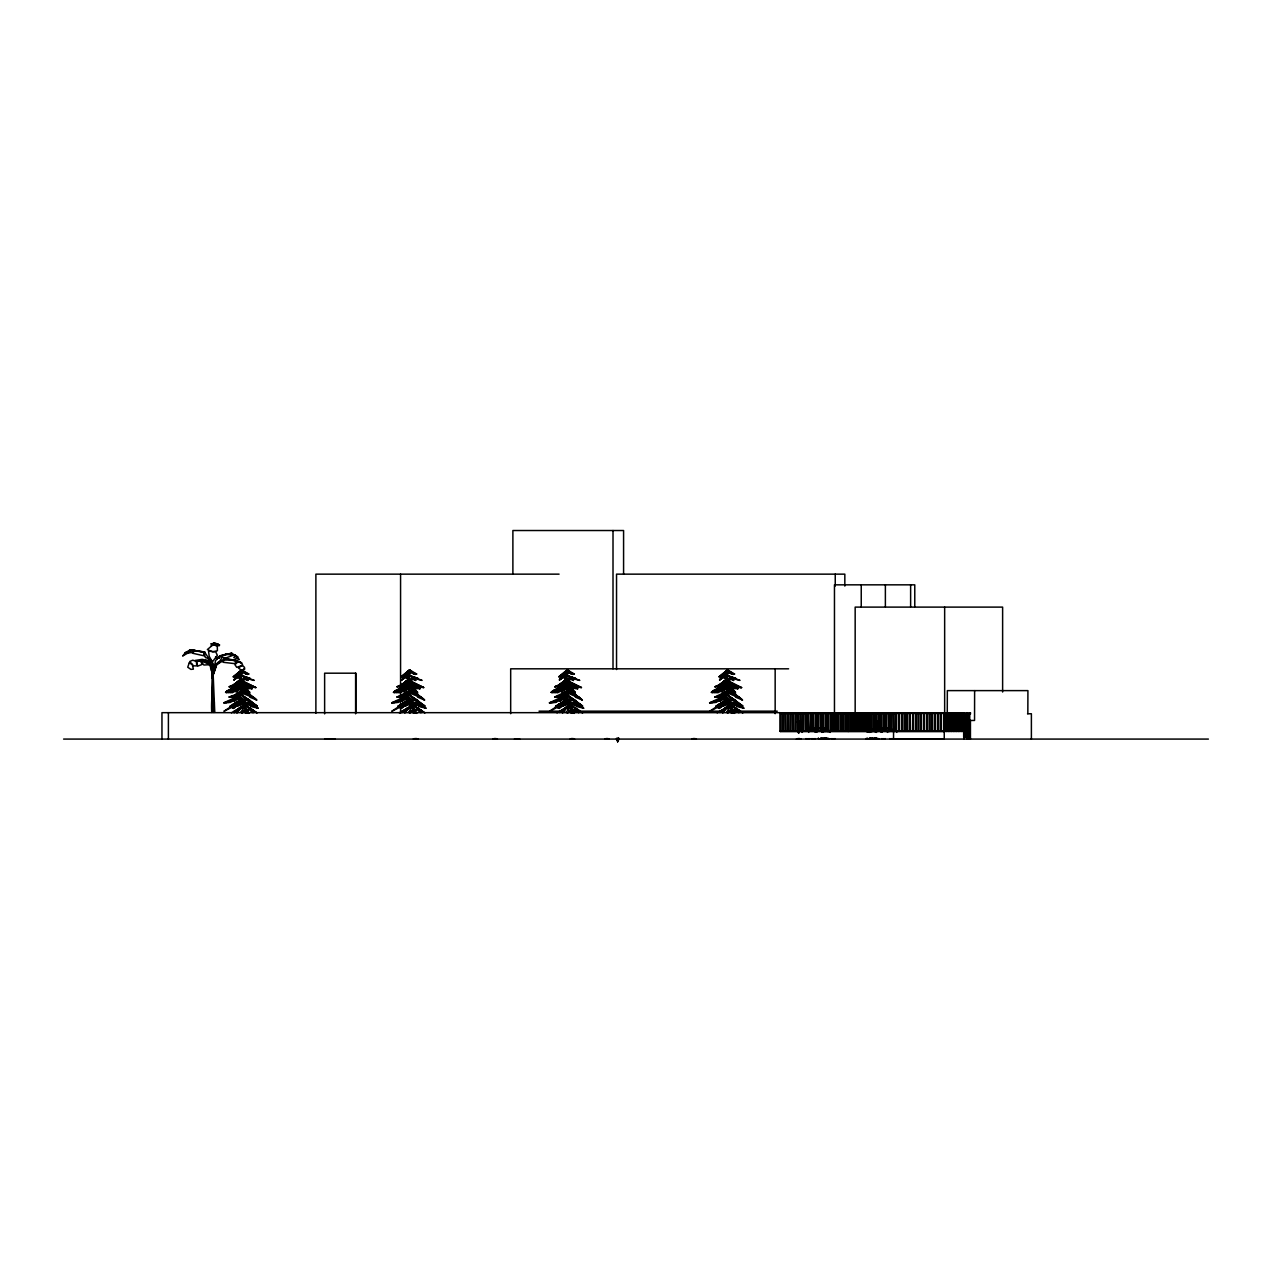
<?xml version="1.0" encoding="UTF-8"?>
<svg xmlns="http://www.w3.org/2000/svg" width="1272" height="1272" viewBox="0 0 1272 1272"><rect width="100%" height="100%" fill="white"/><g stroke="black" fill="none" stroke-linecap="round" stroke-linejoin="round"><path stroke-width="1.5" d="M211.772 712.4C210.214 692.795 218.291 668.993 204.665 652.457L190.164 649.865L184.933 653.124L193.074 650.278L190.164 649.865L186.109 653.156L191.595 652.568L195.014 650.246L192.454 653.204L204.013 655.811L203.584 651.948L190.164 649.865L205.03 652.043L203.584 651.948L205.444 657.624C213.839 658.514 207.781 670.487 213.06 672.141L214.777 712.4M947.274 713.004L947.338 690.617L1027.919 690.617L1027.84 713.751M974.622 690.617L974.543 720.461L962.84 720.461M211.74 712.4L212.138 672.141M239.915 684.845L240.662 684.034L243.381 687.103L243.397 684.622M407.787 684.845L408.535 684.034L411.253 687.103L411.269 684.622M565.499 684.845L566.247 684.034L568.966 687.103L568.982 684.622M725.708 684.845L726.455 684.034L729.158 687.103L729.19 684.622M212.217 674.112L212.345 661.869L209.228 656.352L208.529 651.105L215.763 651.932L217.353 655.35L212.376 661.885M617.922 738.396L617.747 741.481L616.666 738.809M242.03 685.56L242.125 683.096M409.886 685.56L409.997 683.096M567.614 685.56L567.725 683.096M727.807 685.56L727.918 683.096M242.65 671.33L242.698 670.503M410.522 671.33L410.554 670.503M568.25 671.33L568.282 670.503M728.443 671.33L728.474 670.503M237.816 704.1L237.991 705.006L240.901 704.72L241.966 702.732L243.175 703.607L243.318 700.538L241.139 698.249M405.689 704.1L405.863 705.006L408.757 704.72L409.838 702.732L411.031 703.607L411.19 700.538L408.996 698.249M563.417 704.1L563.576 705.006L566.485 704.72L567.551 702.732L568.759 703.607L568.902 700.538L566.724 698.249M723.609 704.1L723.768 705.006L726.678 704.72L727.743 702.732L728.951 703.607L729.095 700.538L726.916 698.249M244.653 673.111L241.426 669.819L248.771 674.001L245.464 673.333L245.909 674.144L242.237 670.821M412.526 673.111L409.298 669.819L416.644 674.001L413.336 673.333L413.782 674.144L409.902 670.137M570.238 673.111L567.01 669.819L574.372 674.001L571.048 673.333L571.494 674.144L567.63 670.137M618.272 738.65L617.747 741.481L617.079 738.396L617.747 741.481L619.082 738.746A6.948 4.277 40.5 0 1 619.226 739.239A6.948 4.277 40.5 0 1 618.908 738.778L617.747 741.481L616.666 738.444M617.89 738.857L617.747 741.481L618.287 738.396M617.826 739.875L617.747 741.481L618.733 738.396L617.747 741.481L617.349 740.081M617.826 740.876L617.413 738.396L617.62 739.748M213.648 644.236L207.352 649.579L212.663 651.805L217.401 650.723L217.305 646.605L213.648 644.236L214.03 642.996L218.18 644.061L210.786 643.95L214.221 643.187L213.569 644.856L211.184 645.683L214.03 642.996L219.515 644.984L219.038 645.858L213.648 644.236L219.515 644.984M827.722 731.48L827.913 730.08M618.113 739.875L618.526 738.396L617.747 741.481L617.651 739.891M213.012 674.462L214.491 665.59L218.371 662.108M617.906 740.622L617.747 741.481L618.86 738.396M802.091 732.402L802.012 731.241M720.97 705.117L718.378 708.091L722.432 704.958L722.13 706.437L718.378 708.091L720.254 704.147L722.273 703.623M240.313 689.201L236.195 691.857L235.956 690.966L232.188 692.588L225.987 692.493L241.569 686.451L240.837 690.044L240.805 686.975M408.185 689.201L404.051 691.857L403.828 690.966L400.06 692.588L393.859 692.493L409.441 686.451L408.71 690.044L408.678 686.975M565.897 689.201L561.779 691.857L561.556 690.966L557.788 692.588L551.571 692.493L567.153 686.451L566.422 690.044L566.39 686.975M726.105 689.201L721.971 691.857L721.749 690.966L717.98 692.588L711.779 692.493L727.346 686.451L726.614 690.044L726.582 686.975M214.443 665.781L210.5 659.866M236.195 676.736L236.513 675.432M404.067 676.736L404.369 675.432M561.779 676.736L562.097 675.432M721.987 676.736L722.289 675.432M887.411 732.402L887.951 731.241M877.823 727.791L877.823 721.59M241.569 675.512L250.171 678.453L241.569 675.512L246.609 678.485L246.243 679.82L244.176 678.342L243.35 679.248M409.441 675.512L418.043 678.453L409.441 675.512L414.481 678.485L414.115 679.82L412.048 678.342L411.222 679.248M572.193 678.485L579.793 680.409L567.169 675.512L575.755 678.453L571.557 677.133L571.828 679.82L569.761 678.342L568.934 679.248M732.386 678.485L740.002 680.409L727.361 675.512L735.963 678.453L731.75 677.133L732.036 679.82L729.969 678.342L729.126 679.248M815.924 727.966L816.386 730.843M881.369 730.843L881.321 727.87L872.846 729.444M881.289 730.843L882.021 728.172L882.8 728.856A1.94 1.288 -62.7 0 1 882.895 730.748L882.116 732.227M239.899 683.128L236.083 688.406L238.007 686.991L238.341 687.834M407.771 683.128L403.94 688.406L405.879 686.991L406.213 687.834M408.423 680.854L408.678 679.995L423.719 687.564L419.283 687.071L415.547 685.083L415.928 685.958L408.678 679.995L411.428 683.7L411.285 682.889M565.499 683.128L561.668 688.406L567.042 684.479M566.135 680.854L566.406 679.995L581.447 687.564L576.995 687.071L573.259 685.083L573.64 685.958L566.406 679.995L569.156 683.7L569.013 682.889M725.692 683.128L721.86 688.406L727.25 684.479M726.344 680.854L726.598 679.995L741.64 687.564L737.188 687.071L733.451 685.083L733.849 685.958L727.473 680.6M233.428 686.832L233.889 685.274M401.3 686.832L401.745 685.274M559.028 686.832L559.473 685.274M719.221 686.832L719.666 685.274M877.457 731.114L878.491 727.95M876.424 732.402L877.998 727.966M238.246 690.521L239.041 688.168M406.118 690.521L406.913 688.168M563.846 690.521L564.641 688.168M724.038 690.521L724.833 688.168M815.273 728.125L816.513 727.966M236.195 691.857L237.085 689.488M404.051 691.857L404.957 689.488M561.779 691.857L562.685 689.488M721.971 691.857L722.878 689.488M235.034 676.752L235.352 675.909M402.89 676.752L403.224 675.909M560.618 676.752L560.936 675.909M720.811 676.752L721.145 675.909M896.649 731.241L896.712 732.402M239.502 701.747L241.124 697.644L244.701 701.349L243.318 700.538M407.374 701.747L408.996 697.644L412.573 701.349L411.19 700.538M565.086 701.747L566.724 697.644L570.285 701.349L568.902 700.538M725.279 701.747L725.771 700.522M239.215 697.899L239.549 698.805L241.139 694.687L223.824 702.844L230.137 702.414L234.366 700.268L234.382 701.254L239.215 697.899L240.233 695.339M407.088 697.899L407.422 698.805L409.012 694.687L391.697 702.844L398.009 702.414L402.238 700.268L402.254 701.254L407.088 697.899L408.105 695.339M564.816 697.899L565.134 698.805L566.724 694.687L549.425 702.844L555.721 702.414L559.95 700.268L559.982 701.254L564.816 697.899L565.833 695.339M725.008 697.899L725.342 698.805L726.916 694.687L709.617 702.844L715.929 702.414L720.159 700.268L720.175 701.254L725.008 697.899L726.026 695.339M232.188 692.588L232.871 690.998M400.06 692.588L400.744 690.998M557.788 692.588L558.472 690.998M717.98 692.588L718.664 690.998M876.074 731.193L877.505 727.966M799.15 724.436L799.532 723.657L797.957 723.657L799.15 724.436L799.436 721.59M877.775 724.436L878.109 721.59M233.396 697.088L241.489 690.982L242.729 694.576L240.996 691.507M401.268 697.088L401.825 695.832M558.98 697.088L564.482 692.62M719.173 697.088L724.674 692.62M231.727 686.816L232.204 685.815M233.523 706.469L234.62 704.163L241.044 699.473L237.928 706.278L236.926 705.165L233.794 708.472L233.523 706.469L223.92 711.287L234.62 704.163M399.599 686.816L400.076 685.815M401.396 706.469L402.493 704.163L408.916 699.473L405.8 706.278L404.798 705.165L401.666 708.472L401.396 706.469L391.792 711.287L402.493 704.163M557.327 686.816L557.804 685.815M559.108 706.469L560.221 704.163L566.628 699.473L563.512 706.278L562.526 705.165L559.394 708.472L559.108 706.469L549.52 711.287L560.221 704.163M717.519 686.816L717.996 685.815M719.316 706.469L720.413 704.163L726.837 699.473L723.72 706.278L722.719 705.165L719.586 708.472L719.316 706.469L709.712 711.287L720.413 704.163M404.353 703.623L402.334 704.147L400.457 708.091L404.21 706.437L404.512 704.958L408.694 701.794L407.612 705.07L407.358 704.306L404.814 706.278L404.512 704.958L400.457 708.091L403.049 705.117M562.065 703.623L560.062 704.147L558.17 708.091L561.938 706.437L562.224 704.958L566.422 701.794L565.325 705.07L565.086 704.306L562.526 706.278L562.224 704.958L558.17 708.091L560.777 705.117M238.945 683.605L237.641 686.244L239.549 684.416L236.083 688.406M406.817 683.605L405.498 686.244L407.406 684.416L403.94 688.406M564.53 683.605L563.226 686.244L565.134 684.416L561.668 688.406M731.464 679.089L727.473 681.617L727.346 678.262L725.342 679.184L725.597 677.42L724.356 677.96L727.679 675.432L733.642 680.472L727.679 675.432L726.28 680.011L727.234 682.571L724.77 685.878L723.975 684.797L723.418 686.244L725.326 684.416L721.86 688.406M236.799 699.568L239.804 695.418M404.671 699.568L407.676 695.418M562.399 699.568L563.75 696.833M722.591 699.568L723.959 696.833M243.779 677.69L241.696 681.617L240.488 680.011L241.903 675.432L247.865 680.472L241.903 675.432L238.564 677.96L239.804 677.42L239.549 679.184L241.553 678.262L241.696 681.617L245.671 679.089M411.651 677.69L409.568 681.617L408.36 680.011L409.759 675.432L415.721 680.472L409.759 675.432L406.436 677.96L407.676 677.42L407.422 679.184L409.425 678.262L409.568 681.617L413.543 679.089M569.379 677.69L567.28 681.617L566.088 680.011L567.487 675.432L573.449 680.472L567.487 675.432L564.164 677.96L565.404 677.42L565.15 679.184L567.137 678.262L567.28 681.617L571.255 679.089M729.572 677.69L727.473 681.617L726.28 680.011M234.382 701.254L235.861 698.503M402.254 701.254L403.733 698.503M559.982 701.254L561.445 698.503M720.175 701.254L721.637 698.503M241.775 687.77L242.427 686.61M409.632 687.77L410.3 686.61M567.36 687.77L568.012 686.61M727.552 687.77L728.204 686.61M243.381 687.103L243.89 686.228L246.641 688.216L252.126 688.708L241.346 681.808L242.857 682.969M411.253 687.103L411.746 686.228L414.513 688.216L419.998 688.708L409.218 681.808L410.729 682.969M568.966 687.103L569.474 686.228L572.225 688.216L577.711 688.708L566.93 681.808L568.441 682.969M729.158 687.103L729.667 686.228L732.433 688.216L737.903 688.708L727.123 681.808L728.633 682.969M230.137 702.414L231.202 700.554M398.009 702.414L399.074 700.554M555.721 702.414L556.802 700.554M715.929 702.414L716.995 700.554M241.728 673.063L242.459 673.922L241.394 670.233L233.237 676.784L237.578 676.72L239.486 674.971L240.026 675.877L241.728 673.063L241.092 670.773M409.584 673.063L410.315 673.922L409.266 670.233L401.109 676.784L405.45 676.72L407.342 674.971L407.899 675.877L409.584 673.063L408.964 670.773M567.312 673.063L568.043 673.922L566.978 670.233L558.837 676.784L563.162 676.72L565.07 674.971L565.611 675.877L567.312 673.063L566.676 670.773M727.505 673.063L728.236 673.922L727.187 670.233L719.03 676.784L723.355 676.72L725.263 674.971L725.803 675.877L727.505 673.063L726.884 670.773M243.683 690.187L244.526 688.82M411.556 690.187L412.398 688.82M569.268 690.187L570.11 688.82M729.46 690.187L730.319 688.82M410.188 706.644L404.735 712.94L406.579 710.11L405.053 711.128L410.188 706.644L415.769 711.143L413.591 710.412L414.926 712.606L410.427 709.76L409.87 706.214L405.8 709.458M237.482 703.082L241.124 697.644L241.139 702.128M405.355 703.082L408.996 697.644L409.012 702.128M563.083 703.082L566.724 697.644L566.74 702.128M723.275 703.082L726.916 697.644L730.478 701.349L729.095 700.538M822.459 732.036L823.747 732.052M231.695 697.056L232.235 696.245M399.551 697.056L400.108 696.245M557.279 697.056L557.82 696.245M717.472 697.056L718.012 696.245M408.853 679.216L401.507 684.781L408.853 679.216L405.53 684.05L397.023 686.816L403.304 686.832L406.07 684.797L406.849 685.878L409.314 682.571L408.407 679.852M566.565 679.216L559.235 684.781L566.565 679.216L563.258 684.05L554.735 686.816L561.016 686.832L563.782 684.797L564.577 685.878L567.042 682.571L566.12 679.852M726.757 679.216L719.427 684.781L726.757 679.216L723.45 684.05L714.928 686.816L721.224 686.832L723.975 684.797M241.457 682.571L242.507 683.605L240.98 679.216L235.956 683.462L229.151 686.816L235.431 686.832L238.198 684.797L238.993 685.878L241.457 682.571L240.535 679.852M241.95 688.597L242.984 687.198M409.823 688.597L410.856 687.198M567.535 688.597L568.584 687.198M727.727 688.597L728.777 687.198M240.567 712.352L242.555 709.76L242.316 706.644L237.18 711.128L238.723 710.11L236.862 712.94L242.316 706.644L247.897 711.143L245.719 710.412L247.054 712.606L242.555 709.76M408.423 712.352L410.427 709.76M566.151 712.352L568.139 709.76L567.916 706.644L562.765 711.128L564.307 710.11L562.462 712.94L567.916 706.644L573.497 711.143L571.303 710.412L572.654 712.606L568.139 709.76M726.344 712.352L728.331 709.76L728.109 706.644L722.973 711.128L724.499 710.11L722.655 712.94L728.109 706.644L733.69 711.143L731.511 710.412L732.847 712.606L728.331 709.76M869.794 732.402L871.877 730.891M235.177 705.117L232.585 708.091L236.354 706.437L236.64 704.958L240.821 701.794L239.74 705.07L239.486 704.306L236.942 706.278L236.64 704.958L232.585 708.091L234.477 704.147L232.808 704.37L240.821 701.794L237.928 703.019M243.89 712.256L245.417 710.523L246.212 713.115M411.746 712.256L413.289 710.523L414.084 713.115M569.474 712.256L571.001 710.523L570.19 709.029M729.667 712.256L731.193 710.523L730.382 709.029M875.136 732.052L876.185 732.036M235.654 677.944L233.794 679.9L241.267 674.255L240.392 676.036L233.794 679.9L241.267 674.255L234.477 679.153L237.26 676.625M403.51 677.944L401.65 679.9L409.139 674.255L408.264 676.036L401.65 679.9L409.139 674.255L402.35 679.153L405.132 676.625M561.238 677.944L559.378 679.9L566.867 674.255L565.992 676.036L559.378 679.9L566.867 674.255L560.062 679.153L562.844 676.625M721.431 677.944L719.57 679.9L727.059 674.255L726.185 676.036L719.57 679.9L727.059 674.255L720.254 679.153L723.053 676.625M563.512 709.458L566.565 706.342L567.98 706.564M723.704 709.458L726.757 706.342L728.172 706.564M230.216 692.556L231.456 691.3M242.205 707.296L243.143 706.358M398.088 692.556L399.329 691.3M410.077 707.296L410.999 706.358L415.435 710.666L410.156 705.61L410.029 708.154L411.397 707.073L410.554 705.531L412.223 708.011M555.8 692.556L557.041 691.3M567.789 707.296L568.727 706.358L573.147 710.666L567.869 705.61L567.741 708.154L569.125 707.073L568.282 705.531L569.951 708.011M716.009 692.556L717.233 691.3M727.982 707.296L728.92 706.358L733.356 710.666L728.077 705.61L727.95 708.154L729.317 707.073L728.474 705.531L730.144 708.011M237.753 693.351L235.511 694.735L241.489 690.982L237.832 694.878L229.087 697.024L233.078 696.452L236.147 694.369L229.087 697.024L235.4 697.12L238.309 695.498L239.041 696.388L241.728 693.717M409.6 693.717L410.586 694.576L409.346 690.982L396.959 697.024L403.272 697.12L406.181 695.498L406.897 696.388L409.6 693.717L408.868 691.507M567.312 693.717L568.314 694.576L567.073 690.982L554.687 697.024L560.984 697.12L563.909 695.498L564.625 696.388L567.312 693.717L566.581 691.507M727.52 693.717L728.506 694.576L727.266 690.982L714.88 697.024L721.192 697.12L724.102 695.498L724.817 696.388L727.52 693.717L726.789 691.507M228.133 702.542L229.691 701.031M396.005 702.542L397.548 701.031M553.717 702.542L555.276 701.031M713.91 702.542L715.468 701.031M236.719 697.851L238.643 696.054M404.591 697.851L406.515 696.054M562.303 697.851L564.227 696.054M722.512 697.851L724.42 696.054M233.507 699.552L235.463 697.803M401.38 699.552L403.335 697.803M559.108 699.552L561.047 697.803M719.3 699.552L721.256 697.803M563.735 696.881L565.388 695.418M723.927 696.881L725.597 695.418M234.08 712.686L238.945 708.568M403.176 711.668L406.817 708.568M560.888 711.668L564.545 708.568L564.402 709.569M721.081 711.668L724.738 708.568L724.595 709.569M226.432 702.669L227.609 701.667M394.288 702.669L395.481 701.667M552.016 702.669L553.209 701.667M712.209 702.669L713.401 701.667M228.547 692.525L229.517 691.714M396.403 692.525L397.389 691.714M554.131 692.525L555.117 691.714M714.323 692.525L715.309 691.714M235.272 712.034L240.615 707.82L237.005 711.334L236.513 710.062L234.191 712.479L234.048 711.302M403.145 712.034L408.471 707.82L404.878 711.334L404.385 710.062L402.063 712.479L401.92 711.302M560.857 712.034L566.199 707.82L562.59 711.334L562.097 710.062L559.775 712.479L559.632 711.302M721.049 712.034L726.392 707.82L722.782 711.334L722.305 710.062L719.968 712.479L719.825 711.302M239.438 699.473L240.869 698.328M242.141 706.882L237.928 709.458L240.98 706.342L242.38 706.564M407.31 699.473L408.725 698.328M407.517 708.886L409.997 706.882M565.022 699.473L566.453 698.328M565.229 708.886L567.725 706.882M725.215 699.473L726.646 698.328M408.264 680.425L411.54 682.539M565.992 680.425L569.252 682.539M726.185 680.425L735.82 686.18L741.64 687.564C738.937 689.583 719.205 673.429 729.349 683.7L729.206 682.889M723.816 703.909L726.614 701.794L725.517 705.07L725.279 704.306L722.719 706.278L722.432 704.958M238.77 700.3L240.631 698.916M406.643 700.3L408.503 698.916M564.355 700.3L566.215 698.916M724.547 700.3L726.916 697.644L726.916 699.616L729.031 702.08M229.214 689.663L225.589 692.334L232.553 690.617L232.808 688.613L240.503 685.576L238.564 688.327L233.396 689.631L232.808 688.613L225.589 692.334L232.633 688.025L240.503 685.576L226.559 691.316L232.633 688.025M397.087 689.663L393.461 692.334L400.426 690.617L400.68 688.613L408.376 685.576L406.436 688.327L401.268 689.631L400.68 688.613L393.461 692.334L400.489 688.025L408.376 685.576L394.431 691.316L400.489 688.025M554.799 689.663L551.173 692.334L558.138 690.617L558.392 688.613L566.088 685.576L564.148 688.327L558.98 689.631L558.392 688.613L551.173 692.334L558.217 688.025L566.088 685.576L552.159 691.316L558.217 688.025M715.007 689.663L711.366 692.334L718.346 690.617L718.585 688.613L726.28 685.576L724.356 688.327L719.173 689.631L718.585 688.613L711.366 692.334L718.41 688.025L726.28 685.576L712.352 691.316L718.41 688.025M406.945 686.212L409.33 684.479M241.68 713.258L244.415 711.287M409.552 713.258L412.287 711.287M567.264 713.258L569.999 711.287M727.457 713.258L730.207 711.287M870.191 731.241L874.262 728.506M236.035 710.492L240.217 707.725L231.409 712.829M403.908 710.492L408.089 707.725L399.281 712.829M561.62 710.492L565.802 707.725L556.993 712.829M721.828 710.492L725.994 707.725L717.185 712.829M235.559 702.907L234.493 703.607L241.044 699.473L229.835 706.437L231.758 705.197M403.431 702.907L402.365 703.607L408.916 699.473L397.707 706.437L399.631 705.197M561.143 702.907L560.077 703.607L566.628 699.473L555.419 706.437L557.343 705.197M721.351 702.907L720.27 703.607L726.837 699.473L715.627 706.437L717.551 705.197M237.18 688.915L239.359 687.5M405.053 688.915L407.231 687.5M562.765 688.915L564.943 687.5M722.973 688.915L725.151 687.5M234.398 690.203L236.56 688.836M402.254 690.203L404.432 688.836M559.982 690.203L562.144 688.836M720.175 690.203L722.337 688.836M238.564 688.152L240.392 687.007M406.436 688.152L408.264 687.007M564.148 688.152L565.976 687.007M724.34 688.152L726.169 687.007M238.293 681.061L240.154 679.916M406.15 681.061L408.026 679.916M563.878 681.061L565.738 679.916M724.07 681.061L725.93 679.916M239.549 671.616L240.821 670.837M407.406 671.616L408.694 670.837M406.77 692.62L400.95 696.452L396.959 697.024L405.704 694.878L409.346 690.982L404.194 694.194L407.708 692.032M565.134 671.616L566.422 670.837M725.326 671.616L726.614 670.837M235.225 683.557L237.466 682.19M403.097 683.557L405.323 682.19M560.825 683.557L563.051 682.19M721.017 683.557L723.243 682.19M238.739 692.683L240.615 691.539M406.611 692.683L408.471 691.539M403.383 694.735L405.625 693.351M564.323 692.683L566.199 691.539M561.111 694.735L563.337 693.351M721.303 694.735L723.53 693.351M724.515 692.683L726.392 691.539M237.53 693.431L239.836 692.032M565.436 692.032L561.922 694.194L567.073 690.982L563.417 694.878L554.687 697.024L558.662 696.452L561.747 694.369L559.457 695.768M725.628 692.032L722.114 694.194L727.266 690.982L723.609 694.878L714.88 697.024L718.855 696.452L721.94 694.369L719.65 695.768M237.435 673.715L238.977 672.793M405.307 673.715L406.849 672.793M563.019 673.715L564.561 672.793M723.227 673.715L724.754 672.793M237.117 681.919L239.422 680.52M404.989 681.919L407.294 680.52M562.701 681.919L565.022 680.52M722.894 681.919L725.215 680.52M238.739 672.284L240.329 671.362M406.611 672.284L408.201 671.362M564.323 672.284L565.913 671.362M724.515 672.284L726.121 671.362M235.956 683.462L233.635 684.781L240.98 679.216L237.657 684.05L229.151 686.816L232.887 685.56M243.683 711.43L245.417 710.523M411.556 711.43L413.289 710.523M569.268 711.43L571.001 710.523L571.796 713.115M729.46 711.43L731.193 710.523L731.988 713.115M403.828 683.462L397.023 686.816L400.76 685.56M561.54 683.462L554.735 686.816L558.472 685.56M721.733 683.462L714.928 686.816L718.68 685.56M405.8 703.019L408.694 701.794L400.68 704.37L402.334 704.147M563.512 703.019L566.422 701.794L558.408 704.37L560.062 704.147M723.72 703.019L726.614 701.794L718.601 704.37L720.254 704.147M822.523 738.364L821.171 738.364M826.084 738.364L825.083 738.364M871.256 738.364L869.905 738.364M729.19 672.077L731.686 674.144L731.241 673.333L734.564 674.001L727.202 669.819L730.748 673.015L731.034 672.252L731.146 673.508L734.564 674.001C731.368 674.399 724.038 665.972 729.54 672.856L727.822 670.137M882.18 728.284L889.239 728.22M246.196 688.82L249.789 693.017L247.865 693.51L244.669 692.111L245.703 690.044L241.41 686.117L242.125 689.424L243.318 687.882L244.256 691.364L245.703 690.044L247.865 693.51L246.943 690.426L241.775 685.942L247.817 689.631L242.459 686.53M414.068 688.82L417.661 693.017L415.737 693.51L412.541 692.111L413.575 690.044L409.282 686.117L409.997 689.424L411.174 687.882L412.128 691.364L413.575 690.044L415.737 693.51L414.799 690.426L409.648 685.942L415.69 689.631L410.331 686.53M571.78 688.82L575.373 693.017L573.449 693.51L570.269 692.111L571.287 690.044L566.994 686.117L567.71 689.424L568.902 687.882L569.856 691.364L571.287 690.044L573.449 693.51L572.527 690.426L567.376 685.942L573.418 689.631L568.059 686.53M731.988 688.82L735.566 693.017L733.642 693.51L730.462 692.111L731.48 690.044L727.202 686.117L727.918 689.424L729.095 687.882L730.048 691.364L731.48 690.044L733.642 693.51L732.72 690.426L727.568 685.942L733.61 689.631L728.252 686.53M208.767 664L200.594 660.804L202.121 664.429L197.716 666.146L196.413 661.408L207.813 660.661L196.413 661.408L192.772 660.184L189.703 661.52L193.535 665.828L196.763 665.908L196.413 661.408L195.141 660.47L202.248 659.341L207.813 660.661L212.058 668.007L211.788 677.817L212.058 668.007L205.412 660.391L207.813 660.661L209.546 663.316M870.461 731.575L882.895 730.748M210.405 664.636L203.87 665.033L200.594 660.804M324.63 739.08L334.902 738.952M559.076 574.149L315.885 574.149L315.885 713.242M788.608 668.818L510.676 668.818L510.676 713.703M212.042 702.875L214.411 702.875M539.026 711.159L564.848 711.159M570.81 711.159L723.911 711.159M777.256 711.159L731.718 711.159L730.907 710.014M780.134 712.829L964.653 712.829L964.653 714.069L963.429 714.069M780.134 713.115L964.097 713.115M780.134 713.401L964.097 713.401M1027.538 713.751L1031.385 713.751L1031.385 739.08M963.683 714.705L967.801 714.705L967.785 737.203L963.683 737.203L963.556 713.401M964.987 718.871L968.167 718.871L964.987 719.077M797.957 721.59L799.532 721.59M878.221 721.59L876.631 721.59L877.028 727.791L877.028 721.59M796.177 722.114L801.312 722.114M874.85 722.114L880.001 722.114M819.581 728.125L825.369 728.506L830.25 732.402M875.088 728.125L881.909 728.125M780.134 731.13L964.097 731.13M161.957 739.08L161.957 712.67L780.134 712.67L780.134 731.432L964.097 731.432M780.134 731.432L944.253 731.432M867.027 732.036L870.366 732.036M964.987 733.865L968.167 733.865L964.987 734.071M414.624 738.587L416.755 738.587M494.029 738.587L496.16 738.587M571.192 738.587L573.322 738.587M605.933 738.587L608.08 738.587M692.986 738.587L695.132 738.587M797.671 738.587L799.818 738.587M878.491 738.587L876.36 738.587A2.465 1.749 -90 0 1 874.198 738.603M413.368 738.873L418.011 738.873M604.677 738.873L609.336 738.873M879.572 738.873L875.104 739.08M63.6 739.08L1208.4 739.08M876.996 739.064L877.807 739.08M828.263 739.064L829.074 739.08M815.177 732.227L814.43 730.748A1.94 1.574 53.9 0 1 814.796 728.856L816.783 727.87L825.433 728.681M514.556 738.952L519.835 739.159L514.556 739.08M815.336 727.95L809.501 728.856A1.94 1.574 -53.9 0 0 808.69 729.762M216.971 658.228L217.766 658.276L215.556 656.893L219.468 658.292M814.43 730.748L829.535 731.575M817.085 727.982L819.343 728.284M243.413 682.889L248.056 685.958L247.674 685.083L251.411 687.071L255.863 687.564L240.821 679.995L243.572 683.7L240.853 680.17M219.34 658.037L215.699 657.433L218.45 658.165M414.481 678.485L422.081 680.409L413.845 677.229M246.609 678.485L254.209 680.409L245.973 677.229M736.138 703.893L743.834 708.202L736.186 704.481L736.567 706.485L743.834 708.202L736.138 703.893L727.982 701.428L730.398 704.179L735.773 705.483L736.186 704.481L727.982 701.428L736.297 705.451M575.93 703.893L583.641 708.202L575.993 704.481L576.375 706.485L583.641 708.202L575.93 703.893L567.773 701.428L570.206 704.179L575.58 705.483L575.993 704.481L567.773 701.428L576.105 705.451M418.218 703.893L425.913 708.202L418.265 704.481L418.647 706.485L425.913 708.202L418.218 703.893L410.061 701.428L412.478 704.179L417.868 705.483L418.265 704.481L410.061 701.428L418.377 705.451M250.345 703.893L242.189 701.428L244.606 704.179L249.996 705.483L250.409 704.481L242.189 701.428L256.34 707.184L250.345 703.893L258.041 708.202L250.775 706.485L250.409 704.481L258.041 708.202L253.764 705.531M873.816 738.364L875.168 738.364A2.433 1.177 -90 0 0 876.853 738.332M821.521 738.364L822.173 738.364A2.433 1.177 -90 0 0 823.986 738.332A2.433 1.654 -90 0 0 826.498 738.332L825.401 738.476A2.465 2.147 -90 0 0 828.072 738.603M738.571 705.833L742.117 707.184L739.541 705.531M578.363 705.833L581.924 707.184L579.348 705.531M420.65 705.833L424.196 707.184L421.62 705.531M731.75 712.94L728.936 711.541L730.525 712.209M571.557 712.94L568.727 711.541L570.333 712.209M411.19 711.589L412.605 712.209M243.334 711.589L244.749 712.209M728.936 711.541L732.211 713.036M568.727 711.541L572.018 713.036M414.29 713.036L411.015 711.541L413.829 712.94M246.434 713.036L243.143 711.541L245.957 712.94M735.55 694.56L727.87 690.871L729.842 693.956L734.946 696.086L735.518 695.148L727.87 690.871L740.956 698.741L735.55 694.56L742.482 700.013L735.566 697.183L735.518 695.148L742.482 700.013L738.666 696.706M575.357 694.56L567.678 690.871L569.633 693.956L574.753 696.086L575.31 695.148L567.678 690.871L580.763 698.741L575.357 694.56L582.29 700.013L575.373 697.183L575.31 695.148L582.29 700.013L578.474 696.706M417.629 694.56L409.95 690.871L411.921 693.956L417.041 696.086L417.598 695.148L409.95 690.871L423.035 698.741L417.629 694.56L424.578 700.013L417.661 697.183L417.598 695.148L424.578 700.013L420.746 696.706M249.757 694.56L242.093 690.871L244.049 693.956L249.169 696.086L249.725 695.148L242.093 690.871L255.163 698.741L249.757 694.56L256.705 700.013L249.789 697.183L249.725 695.148L256.705 700.013L252.874 696.706M736.043 708.281L727.743 703.305L733.896 710.348L734.326 709.251L738.857 712.718L736.043 708.281L742.562 712.781M575.85 708.281L567.551 703.305L573.704 710.348L574.133 709.251L578.665 712.718L575.85 708.281L582.353 712.781M418.138 708.281L409.838 703.305L415.976 710.348L416.421 709.251L420.937 712.718L418.138 708.281L424.641 712.781M250.266 708.281L241.966 703.305L248.12 710.348L248.549 709.251L253.08 712.718L250.266 708.281L256.769 712.781M826.848 729.269L829.98 731.241M729.826 687.898L733.706 690.362M569.633 687.898L573.513 690.362M411.905 687.898L415.801 690.362M244.033 687.898L247.929 690.362M731.575 689.424L735.439 691.904M571.382 689.424L575.246 691.904M413.654 689.424L417.518 691.904M243.668 682.539L240.758 680.154M245.798 689.424L249.662 691.904M733.006 691.348L735.566 693.017M572.798 691.348L575.373 693.017M415.085 691.348L417.661 693.017M247.213 691.348L249.789 693.017M735.343 701.238L742.816 706.119L726.98 694.735L731.813 700.793L732.211 699.902L735.836 702.939L733.674 699.171L726.98 694.735L736.52 701.572L735.502 700.3L736.297 702.43L742.816 706.119L733.674 699.171M575.151 701.238L582.624 706.119L566.771 694.735L571.605 700.793L572.018 699.902L575.644 702.939L573.465 699.171L566.771 694.735L576.327 701.572L575.31 700.3L576.089 702.43L582.624 706.119L573.465 699.171M417.439 701.238L424.896 706.119L409.059 694.735L413.893 700.793L414.29 699.902L417.916 702.939L415.753 699.171L409.059 694.735L418.599 701.572L417.598 700.3L418.377 702.43L424.896 706.119L415.753 699.171M247.881 699.171L241.187 694.735L246.021 700.793L246.418 699.902L250.043 702.939L247.881 699.171L257.024 706.119L250.505 702.43L249.725 700.3L241.187 694.735L257.024 706.119L249.725 700.3L250.727 701.572M569.411 684.034L566.644 682.046L566.899 683.509M411.683 684.034L408.932 682.046L409.171 683.509M243.827 684.034L241.06 682.046L241.298 683.509M742.88 712.845L727.743 703.305L739.604 711.016L738.332 709.553L739.382 712.082M582.687 712.845L567.551 703.305L579.412 711.016L578.124 709.553L579.189 712.082M424.959 712.845L409.838 703.305L421.7 711.016L420.412 709.553L421.461 712.082M257.103 712.845L241.966 703.305L253.828 711.016L252.54 709.553L253.605 712.082M738.603 686.451L739.811 687.357M578.41 686.451L579.619 687.357M420.682 686.451L421.891 687.357M252.81 686.451L254.034 687.357M733.133 691.793L734.962 693.176M572.941 691.793L574.769 693.176M415.213 691.793L417.041 693.176M247.34 691.793L249.169 693.176M728.697 681.204L731.273 683.493L727.807 680.679M727.87 682.412L729.699 683.795M567.662 682.412L569.49 683.795L566.326 681.315M409.95 682.412L411.778 683.795L408.614 681.315M242.078 682.412L243.906 683.795L240.742 681.315M729.874 684.018L731.67 685.385M569.681 684.018L571.462 685.385M411.953 684.018L413.75 685.385M244.081 684.018L245.878 685.385M726.519 681.315L733.88 687.309L737.903 688.708L730.017 685.624L726.789 681.728M569.967 684.209L573.688 687.309L577.711 688.708L569.808 685.624L566.581 681.728M412.255 684.209L415.96 687.309L419.998 688.708L412.096 685.624L408.868 681.728M244.383 684.209L248.088 687.309L252.126 688.708L244.224 685.624L240.996 681.728M733.308 692.397L734.437 693.304M573.115 692.397L574.244 693.304M415.403 692.397L416.532 693.304M247.531 692.397L248.66 693.304M736.933 685.847L738.619 687.23M576.741 685.847L578.41 687.23M419.029 685.847L420.698 687.23M251.156 685.847L252.826 687.23M243.19 706.294L247.563 710.666L242.682 705.531L242.157 708.154L243.524 707.073L242.682 705.531L247.484 711.398M733.197 712.066L734.532 713.338L731.988 709.474M573.004 712.066L574.34 713.338L571.796 709.474M415.292 712.066L416.612 713.338L414.068 709.474M247.42 712.066L248.755 713.338L246.212 709.474M727.234 682.571L728.3 683.605L727.505 679.614M567.042 682.571L568.091 683.605L567.312 679.614M409.314 682.571L410.379 683.605L409.584 679.614M888.905 731.639L888.619 713.401M567.598 680.679L575.628 686.18L581.447 687.564L569.284 681.967L571.319 684.431M409.886 680.679L417.916 686.18L423.719 687.564L411.572 681.967L413.607 684.431M242.014 680.679L250.043 686.18L255.863 687.564L243.699 681.967L245.735 684.431M732.545 673.333L733.562 674.351M572.352 673.333L573.354 674.351M414.64 673.333L415.642 674.351M246.768 673.333L247.77 674.351M731.718 682.873L733.054 684.241M571.525 682.873L572.861 684.241M413.798 682.873L415.133 684.241M245.925 682.873L247.261 684.241M731.177 709.14L733.26 711.398M570.985 709.14L573.068 711.398M734.532 713.338L731.448 709.951L732.322 712.161M574.34 713.338L571.255 709.951L572.13 712.161M416.612 713.338L413.527 709.951L414.402 712.161M248.755 713.338L245.655 709.951L246.53 712.161M728.856 681.267L730.112 682.667M568.663 681.267L569.92 682.667M410.935 681.267L412.192 682.667M243.063 681.267L244.335 682.667M735.709 685.401L737.188 687.071M575.516 685.401L576.995 687.071M417.804 685.401L419.283 687.071M249.932 685.401L251.411 687.071M731.734 683.493L733.849 685.958M571.525 683.493L573.64 685.958M566.724 699.616L568.822 702.08M413.813 683.493L415.928 685.958M409.012 699.616L411.11 702.08M245.941 683.493L248.056 685.958M241.139 699.616L243.238 702.08M729.476 681.967L731.527 684.431M726.932 701.142L728.951 703.607M566.724 701.142L568.759 703.607M409.012 701.142L411.031 703.607M241.139 701.142L243.175 703.607M570.715 710.014L571.637 711.159M413.002 710.014L413.909 711.159M245.13 710.014L246.037 711.159M732.02 673.142L733.085 674.51M571.828 673.142L572.893 674.51M414.115 673.142L415.165 674.51M246.243 673.142L247.309 674.51M730.144 672.109L731.686 674.144M569.951 672.109L571.494 674.144M412.223 672.109L413.782 674.144M244.367 672.109L245.909 674.144M728.92 671.06L730.446 673.111M730.875 710.301L732.036 711.859M570.683 710.301L571.828 711.859M412.955 710.301L414.115 711.859M245.083 710.301L246.243 711.859M616.395 738.65L617.206 740.05M735.073 687.596L735.661 688.502M574.88 687.596L575.453 688.502M417.152 687.596L417.741 688.502M249.28 687.596L249.869 688.502M728.3 707.025L727.918 706.882M568.568 707.741L567.598 706.214L568.012 708.393M410.84 707.741L409.87 706.214L410.3 708.393M242.968 707.741L241.998 706.214L242.427 708.393M821.41 727.966L822.714 731.193M820.806 727.966L822.11 732.402M733.515 686.991L734.167 688.375M573.322 686.991L573.974 688.375M415.594 686.991L416.262 688.375M247.738 686.991L248.39 688.375M820.202 727.95L821.028 731.114L821.044 713.401M568.711 670.916L570.953 673.508L574.372 674.001C571.176 674.399 563.846 665.972 569.331 672.856L568.982 672.077M410.983 670.916L413.225 673.508L416.644 674.001C413.448 674.399 406.118 665.972 411.619 672.856L411.269 672.077M243.127 670.916L245.369 673.508L248.771 674.001C245.576 674.399 238.246 665.972 243.747 672.856L243.397 672.077M723.8 686.991L724.134 687.834M563.607 686.991L563.925 687.834M723.291 709.299L723.688 710.444M563.083 709.299L563.496 710.444M405.37 709.299L405.768 710.444M237.498 709.299L237.912 710.444M724.627 703.495L725.104 704.879M564.434 703.495L564.911 704.879M406.706 703.495L407.199 704.879M238.85 703.495L239.327 704.879M725.31 681.331L726.01 684.225M565.118 681.331L565.802 684.225M407.39 681.331L408.089 684.225M239.534 681.331L240.217 684.225M725.676 692.683L726.169 695.053M565.468 692.683L565.976 695.053M407.755 692.683L408.248 695.053M239.883 692.683L240.376 695.053M815.734 728.22L816.274 730.843M724.181 682.985L724.77 685.878M563.989 682.985L564.577 685.878M406.261 682.985L406.849 685.878M238.405 682.985L238.993 685.878M726.185 672.029L726.662 674.462M565.992 672.029L566.469 674.462M408.264 672.029L408.741 674.462M240.392 672.029L240.869 674.462M808.674 732.402L808.054 713.401M725.406 673.445L725.803 675.877M724.42 694.019L724.817 696.388M565.213 673.445L565.611 675.877M564.227 694.019L564.625 696.388M407.485 673.445L407.899 675.877M406.499 694.019L406.897 696.388M239.613 673.445L240.026 675.877M238.643 694.019L239.041 696.388M727.091 683.509L726.853 682.046L729.603 684.034L729.444 682.539M720.906 684.877L721.224 686.832M560.698 684.877L561.016 686.832M402.986 684.877L403.304 686.832M235.113 684.877L235.431 686.832M723.148 675.082L723.355 676.72M562.94 675.082L563.162 676.72M405.227 675.082L405.45 676.72M237.355 675.082L237.578 676.72M721.001 695.514L721.192 697.12M560.809 695.514L560.984 697.12M403.081 695.514L403.272 697.12M235.225 695.514L235.4 697.12M729.921 671.489L729.985 672.3M569.729 671.489L569.792 672.3M412.001 671.489L412.064 672.3M244.145 671.489L244.192 672.3M406.643 708.568L406.674 709.569M238.77 708.568L238.802 709.569M732.37 686.546L732.433 688.216M572.177 686.546L572.225 688.216M414.449 686.546L414.513 688.216M246.593 686.546L246.641 688.216M212.71 672.141L213.601 712.4M871.956 730.08L871.956 731.48M1002.622 692.032L1002.622 607.11L855.166 607.11L855.166 731.193M970.441 720.461L970.441 739.08M969.773 712.829L969.709 739.08M969.248 714.069L969.248 739.08M967.579 714.705L967.674 737.203M967.34 714.705L967.213 737.203L967.006 714.705M966.672 714.069L966.672 739.08M966.609 712.829L966.609 714.069M966.545 714.705L966.529 737.203M966.195 714.705L966.323 737.203M965.941 714.705L966.068 737.203M965.734 714.705L965.718 737.203M965.4 714.705L965.384 737.203M965.082 714.705L965.194 737.203M964.955 714.705L964.939 737.203M964.733 714.705L964.717 737.203M964.383 714.705L964.256 737.203M964.097 712.829L964.097 739.08M963.953 712.829L963.89 739.08M963.254 713.401L963.27 731.13M962.968 731.13L962.999 713.401L962.697 731.13M962.57 713.401L962.443 731.13M962.141 713.401L962.173 731.13M961.871 713.401L961.902 731.13M961.616 712.829L961.616 731.432M961.346 713.401L961.473 731.13M961.219 713.401L961.314 731.13M961.044 713.401L961.044 731.13M960.789 713.401L960.773 731.13M960.519 713.401L960.36 731.13M960.09 713.401L960.249 731.13M959.963 713.401L959.835 731.13L959.692 713.401M959.39 713.401L959.422 731.13M959.136 712.829L959.136 731.432M958.834 713.401L958.706 731.13M958.468 712.829L958.468 731.432M958.293 713.401L958.309 731.13M958.007 713.401L957.911 731.13M957.737 713.401L957.768 731.13M957.482 713.401L957.466 731.13M957.339 713.401L957.18 731.13M956.91 713.401L956.942 731.13M956.655 712.829L956.655 731.432M956.528 713.401L956.353 731.13M956.115 713.401L956.083 731.13M955.988 712.829L955.988 731.432M955.558 713.401L955.526 731.13M955.288 713.401L955.256 731.13L955.002 713.401M954.875 713.401L954.731 731.13M954.461 713.401L954.461 731.13M954.175 712.829L954.175 731.432M954.048 713.401L954.159 731.13M953.873 713.401L953.905 731.13M953.507 712.829L953.507 731.432M953.348 713.401L953.332 731.13M953.046 713.401L952.919 731.13M952.808 713.401L952.68 731.13L952.394 713.401M952.251 713.401L952.124 731.13M951.981 713.401L951.949 731.13M951.694 712.829L951.694 731.432M951.392 713.401L951.424 731.13M951.027 712.829L951.027 731.432M950.868 713.401L950.852 731.13M950.566 713.401L950.597 731.13M950.2 713.401L950.327 731.13L950.041 713.401M949.739 713.401L949.898 731.13M949.469 713.401L949.5 731.13M949.214 712.829L949.214 731.432M949.087 713.401L948.944 731.13M948.817 713.401L948.642 731.13M948.546 712.829L948.546 731.432M948.117 713.401L948.085 731.13M947.815 713.401L947.847 731.13M947.719 713.401L947.561 731.13M947.29 713.401L947.545 731.13M947.258 731.13L947.131 713.401L947.02 731.13M946.734 712.829L946.734 731.432M946.432 713.401L946.336 731.13M946.066 712.829L946.066 731.432M945.891 713.401L945.78 731.13M945.605 713.401L945.637 731.13M945.239 713.401L945.334 731.13M945.064 713.401L945.08 731.13M944.651 607.11L944.651 712.654M944.683 713.401L944.778 731.13M944.381 713.401L944.539 731.13M944.253 712.829L944.253 739.08L893.548 738.984L893.548 712.733M943.856 713.401L943.856 731.13M943.586 712.829L943.586 731.432M940.93 713.322L940.93 731.05M940.374 713.322L940.374 731.05M938.164 713.322L938.164 731.05M937.909 713.322L937.862 731.05M937.591 713.322L937.591 731.05M935.397 713.322L935.397 731.05M935.127 713.322L935.127 731.05L934.825 713.322M932.615 713.322L932.615 731.05M932.312 713.322L932.36 731.05M932.058 713.322L932.058 731.05M929.848 713.322L929.848 731.05M929.546 713.322L929.578 731.05M929.276 713.322L929.276 731.05M927.065 713.322L927.065 731.05M926.811 713.322L926.763 731.05M926.509 713.322L926.509 731.05M924.299 713.322L924.299 731.05M924.044 713.322L923.997 731.05M923.742 713.322L923.742 731.05M921.532 713.322L921.532 731.05M921.23 713.322L921.262 731.05M920.96 713.322L920.96 731.05M918.75 713.322L918.75 731.05M918.495 712.733L918.495 731.336M918.193 712.733L918.193 731.336M915.983 713.322L915.983 731.05M915.729 713.322L915.681 731.05M915.427 713.322L915.427 731.05M914.775 606.585L914.775 584.834L834.464 584.834L834.464 731.162M913.217 713.322L913.217 731.05M912.914 713.322L912.946 731.05M912.644 713.322L912.644 731.05M910.625 584.834L910.625 606.585M910.18 713.322L910.434 731.05M910.132 713.322L910.132 731.05M909.878 713.322L909.878 731.05M907.667 713.322L907.667 731.05M907.365 713.322L907.413 731.05M907.111 713.322L907.111 731.05M904.901 713.322L904.901 731.05M904.631 713.322L904.631 731.05M904.599 713.322L904.599 731.05M904.328 713.322L904.328 731.05M902.118 713.322L902.118 731.05M901.816 713.322L901.864 731.05M901.562 713.322L901.562 731.05M899.352 713.322L899.352 731.05M899.05 713.322L899.097 731.05M898.795 713.322L898.795 731.05M896.585 713.322L896.585 731.05M896.315 713.322L896.283 731.05M896.013 713.322L896.013 731.05M893.818 712.829L893.818 731.432M893.246 712.733L893.421 731.432M891.529 713.401L891.529 731.13M891.29 713.401L891.131 731.13M890.909 713.401L890.909 731.13M889.017 713.401L889.017 731.13M888.778 713.401L888.778 731.13M888.381 713.401L888.381 731.13M886.505 713.401L886.505 731.13M886.266 713.401L886.107 731.13M885.869 713.401L885.869 731.13M885.376 584.834L885.376 606.585M883.976 713.401L883.976 731.13M883.738 713.401L883.738 731.13M883.579 713.401L883.579 731.13M883.356 713.401L883.356 731.13M881.464 713.401L881.464 731.13M881.226 713.401L881.067 731.13M880.828 713.401L880.828 731.13M878.952 713.401L878.952 731.13M878.713 713.401L878.713 731.13M878.554 713.401L878.554 731.13M878.316 713.401L878.316 731.13M877.426 721.59L877.426 727.791M876.424 713.401L876.424 731.13M876.026 713.401L876.185 731.13M875.804 713.401L875.804 731.13M873.912 713.401L873.912 731.13M873.673 713.401L873.673 731.13M873.514 713.401L873.514 731.13M873.276 713.401L873.276 731.13M871.399 713.401L871.399 731.13M871.161 712.829L871.161 731.432M870.764 712.829L870.764 731.432M868.871 713.401L868.871 731.13M868.633 713.401L868.633 731.13M868.474 713.401L868.474 731.13M868.251 713.401L868.251 731.13M866.359 713.401L866.359 731.13M865.962 713.401L866.121 731.13M865.723 713.401L865.723 731.13M863.847 713.401L863.847 731.13M863.609 713.401L863.609 731.13M863.449 713.401L863.449 731.13M863.211 713.401L863.211 731.13M861.239 584.834L861.239 607.11M861.319 713.401L861.319 731.13M860.921 713.401L861.08 731.13M860.699 713.401L860.699 731.13M858.807 713.401L858.807 731.13M858.568 713.401L858.568 731.13M858.409 713.401L858.409 731.13M858.171 713.401L858.171 731.13M856.294 713.401L856.294 731.13M855.897 713.401L856.056 731.13M855.659 713.401L855.659 731.13M853.766 713.401L853.766 731.13M853.528 713.401L853.528 731.13M853.369 713.401L853.369 731.13M853.146 713.401L853.146 731.13M851.254 713.401L851.254 731.13M850.857 713.401L851.016 731.13M850.618 713.401L850.618 731.13M848.742 713.401L848.742 731.13M848.504 712.829L848.504 731.432M848.344 713.401L848.344 731.13M848.106 712.829L848.106 731.432M846.214 713.401L846.214 731.13M845.816 713.401L845.975 731.13M845.594 713.401L845.594 731.13M844.831 586.074L844.831 574.149L616.538 574.149L616.538 669.533M843.702 713.401L843.702 731.13M843.463 713.401L843.463 731.13M843.304 713.401L843.304 731.13M843.066 713.401L843.066 731.13M841.189 713.401L841.189 731.13M840.951 713.401L840.792 731.13M840.553 713.401L840.553 731.13M838.661 713.401L838.661 731.13M838.423 713.401L838.423 731.13M838.264 713.401L838.264 731.13M838.041 713.401L838.041 731.13M836.149 713.401L836.149 731.13M835.752 713.401L835.911 731.13M835.513 713.401L835.513 731.13M835.243 574.149L835.243 586.074M833.637 713.401L833.637 731.13M833.399 713.401L833.399 731.13M833.24 713.401L833.24 731.13M833.001 713.401L833.001 731.13M831.109 713.401L831.109 731.13M830.87 713.401L830.711 731.13M830.489 713.401L830.489 731.13M828.597 713.401L828.597 731.13M828.358 713.401L828.358 731.13M828.199 713.401L828.199 731.13M827.961 713.401L827.961 731.13M826.084 713.401L826.084 731.13M825.846 712.829L825.846 731.432M825.448 712.829L825.448 731.432M823.556 713.401L823.556 731.13M823.318 713.401L823.318 731.13M823.159 713.401L823.159 731.13M822.936 713.401L822.936 731.13M820.647 713.401L820.806 731.13M820.408 713.401L820.408 731.13M818.532 713.401L818.532 731.13M818.293 713.401L818.293 731.13M818.135 713.401L818.135 731.13M817.896 713.401L817.896 731.13M816.004 713.401L816.004 731.13M815.765 713.401L815.606 731.13M815.384 713.401L815.384 731.13M813.492 713.401L813.492 731.13M813.253 713.401L813.253 731.13M813.094 713.401L813.094 731.13M812.856 713.401L812.856 731.13M810.98 713.401L810.98 731.13M810.741 713.401L810.582 731.13M810.343 713.401L810.343 731.13M808.451 713.401L808.451 731.13M808.213 713.401L808.213 731.13M807.831 713.401L807.831 731.13M805.939 713.401L805.939 731.13M805.542 713.401L805.701 731.13M805.303 713.401L805.303 731.13M803.427 713.401L803.427 731.13M803.188 712.829L803.188 731.432M803.03 713.401L803.03 731.13M802.791 712.829L802.791 731.432M801.074 739.08L796.415 739.08M800.899 713.401L800.899 731.13M800.501 713.401L800.66 731.13M800.279 713.401L800.279 731.13M799.15 721.59L799.086 732.831M798.752 721.59L798.752 732.831M798.387 713.401L798.546 732.831M798.148 713.401L798.355 732.831M797.989 713.401L797.989 731.13M797.751 713.401L797.751 731.13M795.875 713.401L795.875 731.13M795.636 713.401L795.477 731.13M795.239 713.401L795.239 731.13M793.346 713.401L793.346 731.13M793.108 713.401L793.108 731.13M792.949 713.401L792.949 731.13M792.726 713.401L792.726 731.13M790.834 713.401L790.834 731.13M790.596 713.401L790.437 731.13M790.198 713.401L790.198 731.13M788.322 713.401L788.322 731.13M788.083 713.401L788.083 731.13M787.925 713.401L787.925 731.13M787.686 713.401L787.686 731.13M785.794 713.401L785.794 731.13M785.396 713.401L785.555 731.13M785.158 713.401L785.158 731.13M783.282 713.401L783.282 731.13M783.043 713.401L783.043 731.13M782.884 713.401L782.884 731.13M782.646 713.401L782.646 731.13M780.77 713.401L780.77 731.13M780.531 712.829L780.531 731.432M775.157 668.818L775.157 713.703M696.388 739.08L691.73 739.08M623.582 573.99L623.582 530.519L512.886 530.519L512.886 573.99M613.009 530.519L613.009 668.818M574.578 739.08L570.11 739.08M497.416 739.08L492.773 739.08M400.569 574.149L400.569 713.242M355.858 712.67L355.858 673.19L324.63 673.19L324.63 713.878M355.604 673.19L355.604 713.815M168.397 712.67L168.397 739.08M891.036 729.762A1.94 1.288 62.7 0 1 891.338 730.748M893.532 738.603A2.465 1.749 -90 0 1 891.354 738.603M892.165 738.603A2.465 1.749 -90 0 1 889.987 738.603M877.76 738.603A2.465 1.749 -90 0 1 875.581 738.603M868.092 738.603A2.465 1.749 -90 0 1 865.914 738.603M869.46 738.603A2.465 1.749 -90 0 1 867.281 738.603M883.881 738.603A2.465 1.749 -90 0 1 881.703 738.603M885.248 738.603A2.465 1.749 -90 0 1 883.07 738.603M815.575 738.603A2.465 2.147 -90 0 1 812.903 738.603M814.605 738.603A2.465 2.147 -90 0 1 811.933 738.603M834.893 738.603A2.465 2.147 -90 0 1 832.238 738.603M833.923 738.603A2.465 2.147 -90 0 1 831.268 738.603M829.042 738.603A2.465 2.147 -90 0 1 826.371 738.603M808.738 738.603A2.465 2.147 -90 0 1 806.066 738.603M809.708 738.603A2.465 2.147 -90 0 1 807.036 738.603M872.481 738.205A2.242 1.081 -90 0 1 870.859 738.205M872.656 738.205A2.242 1.081 -90 0 1 871.018 738.205M872.544 738.332A2.433 1.177 -90 0 1 870.779 738.332M870.954 738.332A2.433 1.177 -90 0 0 872.719 738.332A2.433 1.654 -90 0 0 875.231 738.332A2.433 1.654 -90 0 1 872.862 738.332M874.977 738.205A2.242 1.081 -90 0 0 876.615 738.205A2.242 1.081 -90 0 1 875.152 738.205A2.242 1.526 -90 0 1 872.815 738.205A2.242 1.526 -90 0 0 875.279 738.205M876.678 738.332A2.433 1.177 -90 0 1 874.913 738.332M869.412 738.205A2.242 1.526 -90 0 1 867.107 738.205M869.523 738.332A2.433 1.654 -90 0 1 867.011 738.332M823.906 738.205A2.242 1.081 -90 0 1 822.284 738.205M827.865 738.205A2.242 1.081 -90 0 1 826.244 738.205M827.945 738.332A2.433 1.177 -90 0 1 826.18 738.332M826.53 738.205A2.242 1.526 -90 0 1 824.224 738.205M826.387 738.205A2.242 1.526 -90 0 1 824.081 738.205M826.641 738.332A2.433 1.654 -90 0 1 824.129 738.332M820.678 738.205A2.242 1.526 -90 0 1 818.373 738.205M820.774 738.332A2.433 1.654 -90 0 1 818.262 738.332M214.252 665.51L212.822 676.402L215.493 660.693L219.961 655.843L231.647 653.22L237.959 657.115L235.447 655.398L230.868 654.81L231.647 653.22L232.744 655.398L225.383 658.149L219.961 655.843L216.812 658.848L223.793 654.762L227.418 653.792L225.621 654.444L229.914 654.667L231.647 653.22L219.961 655.843L222.218 657.433L218.561 662.823L214.252 665.51M880.669 731.639L881.719 731.623L880.669 731.639M189.226 662.903L187.747 667.228L190.927 669.39L193.392 669.136L192.231 664.509L189.226 662.903M216.669 664.62L213.505 674.049L216.669 664.62L224.651 658.419L236.417 660.486L241.68 662.823L233.285 660.12L235.527 660.057L223.729 660.057L224.651 658.419L238.071 661.615L241.775 663.3L242.729 665.24L236.735 667.323L234.954 664.731L238.071 661.615L234.127 663.571L222.998 662.267L224.651 658.419L223.411 660.55L216.669 664.62M878.221 723.657L876.742 723.657L878.221 723.657M241.394 670.233L239.12 674.351L233.237 676.784L241.394 670.233M409.266 670.233L406.976 674.351L401.109 676.784L409.266 670.233M566.978 670.233L564.704 674.351L558.837 676.784L566.978 670.233M727.187 670.233L724.897 674.351L719.03 676.784L727.187 670.233M241.139 694.687L230.296 701.747L223.824 702.844L234.35 699.584L241.139 694.687M409.012 694.687L398.152 701.747L391.697 702.844L402.222 699.584L409.012 694.687M566.724 694.687L555.88 701.747L549.425 702.844L559.95 699.584L566.724 694.687M726.916 694.687L716.072 701.747L709.617 702.844L720.143 699.584L726.916 694.687M815.829 731.495L817.053 731.766L815.829 731.495M235.447 655.398L233.778 657.529L239.343 659.596L235.447 655.398M182.818 655.859L189.194 652.361L185.728 652.25L182.818 655.859M243.874 669.12L242.395 670.821L238.421 668.038L242.014 665.463L244.431 667.212L244.717 669.152L243.874 669.12M241.569 686.451L231.377 691.92L225.987 692.493L235.813 690.346L241.569 686.451M409.441 686.451L399.249 691.92L393.859 692.493L403.685 690.346L409.441 686.451M567.153 686.451L556.977 691.92L551.571 692.493L561.397 690.346L567.153 686.451M727.346 686.451L717.17 691.92L711.779 692.493L721.606 690.346L727.346 686.451M815.463 727.918L811.107 730.43L805.446 730.43L810.821 727.918L815.463 727.918M970.457 712.829L965.925 712.829L965.925 714.069L970.457 714.069L970.457 712.829M889.017 727.918L882.434 727.918L885.694 730.43L893.707 730.43L889.017 727.918M940.676 731.05L940.676 713.322L940.628 731.05"/></g></svg>
